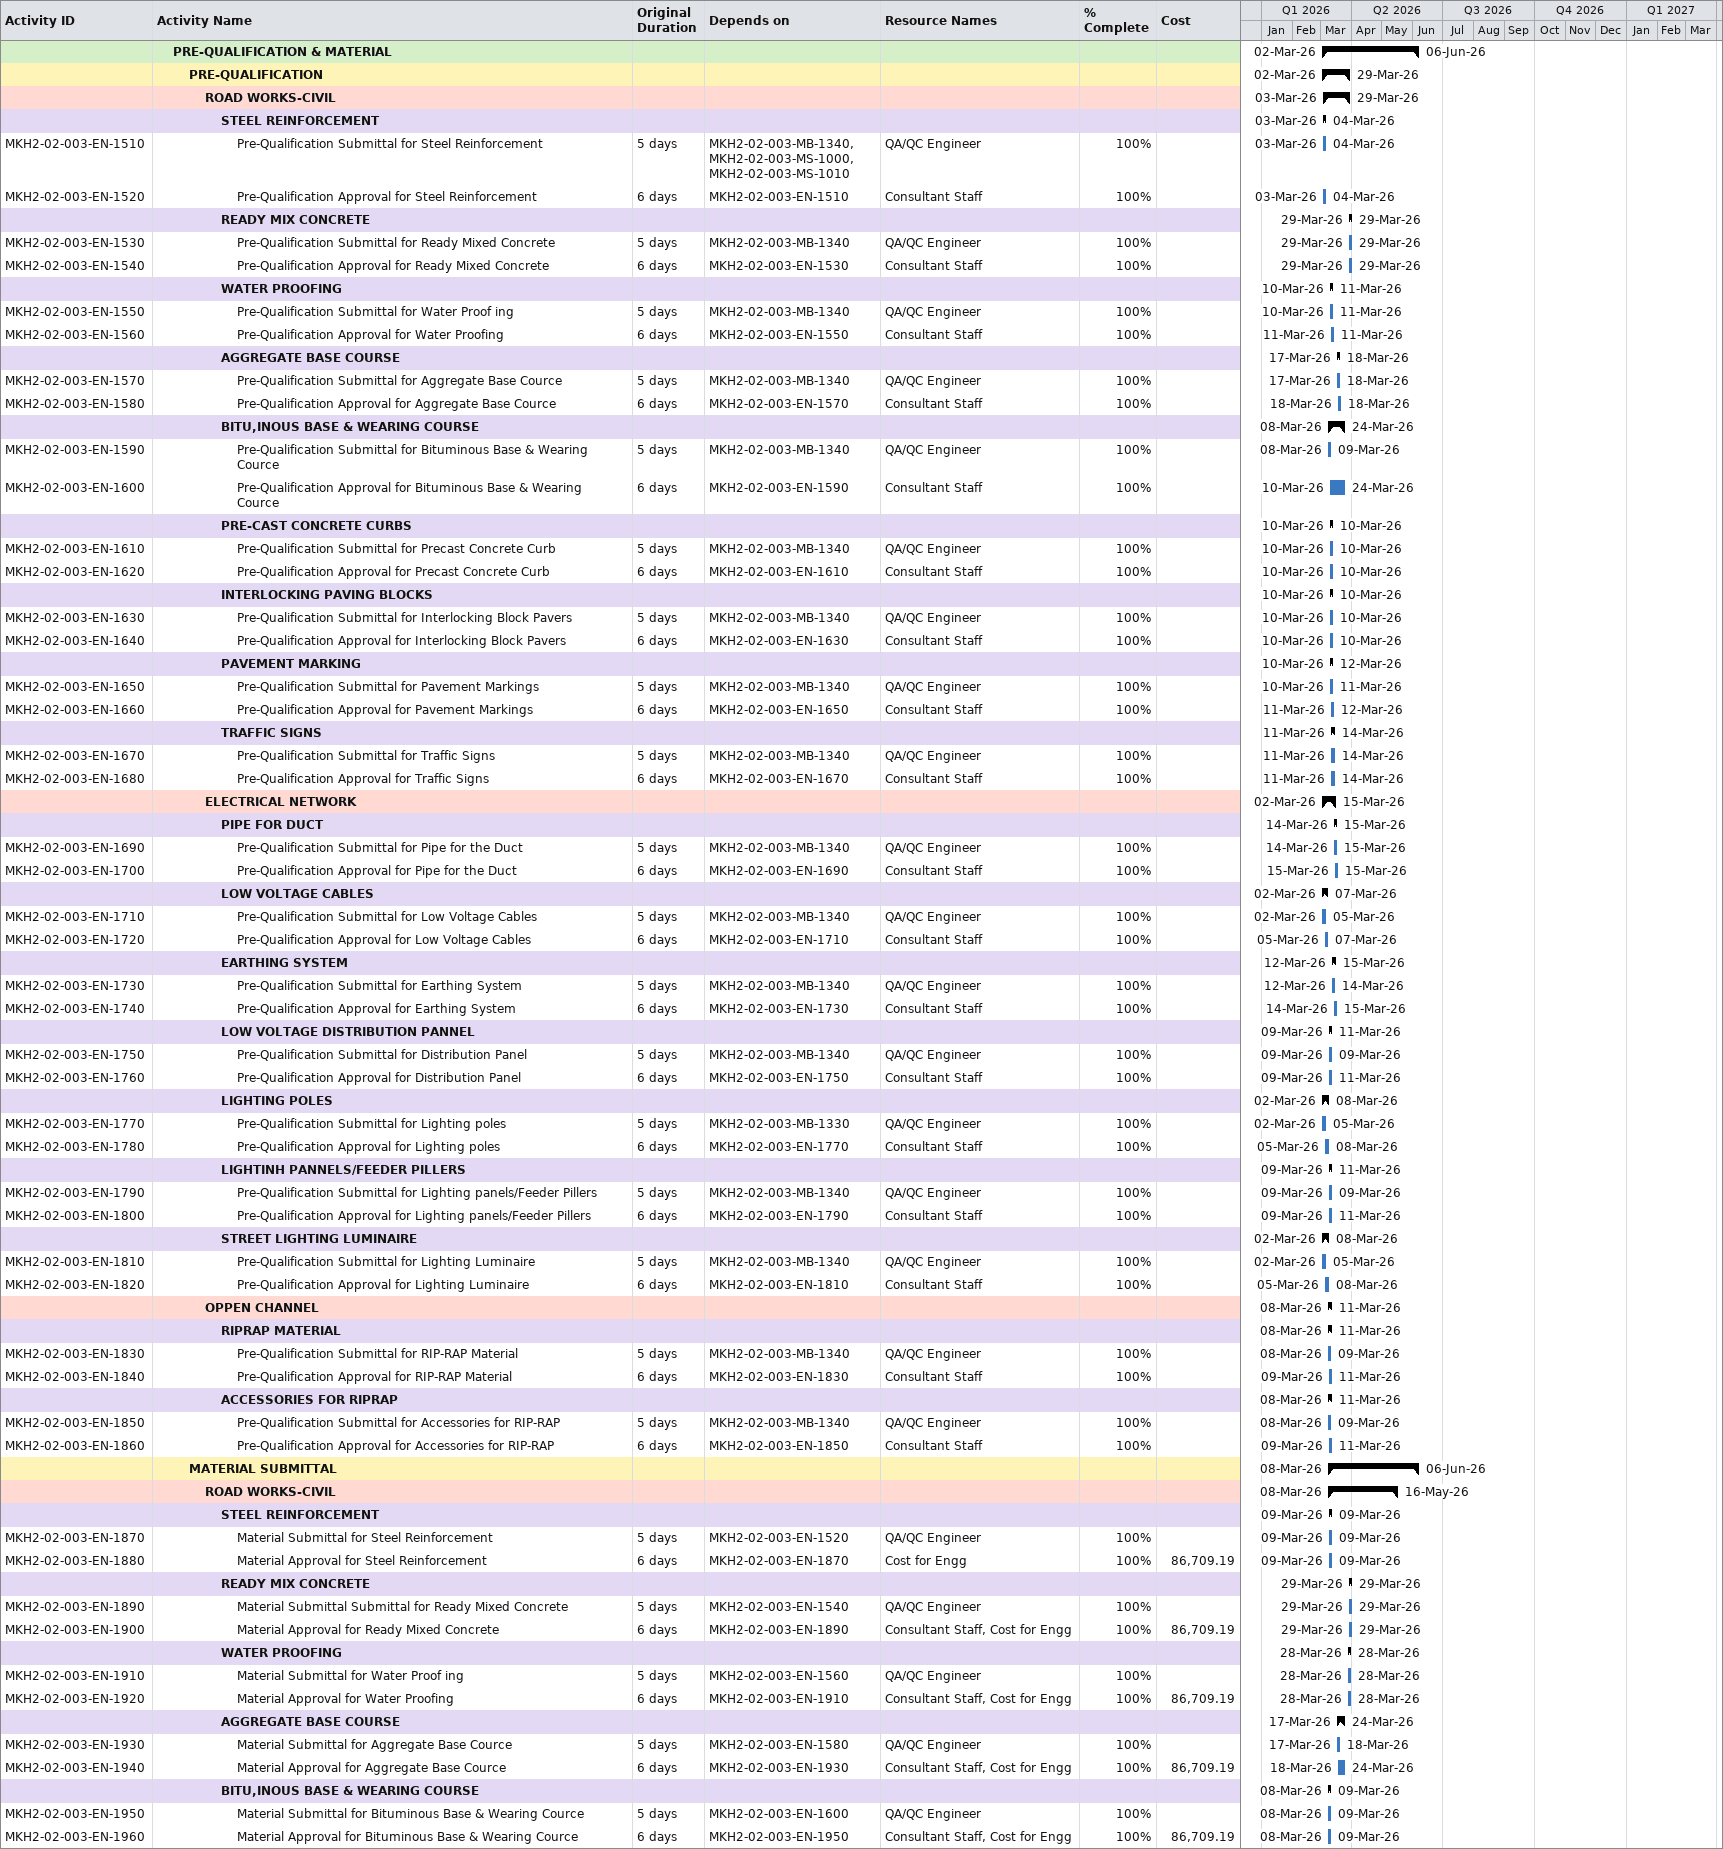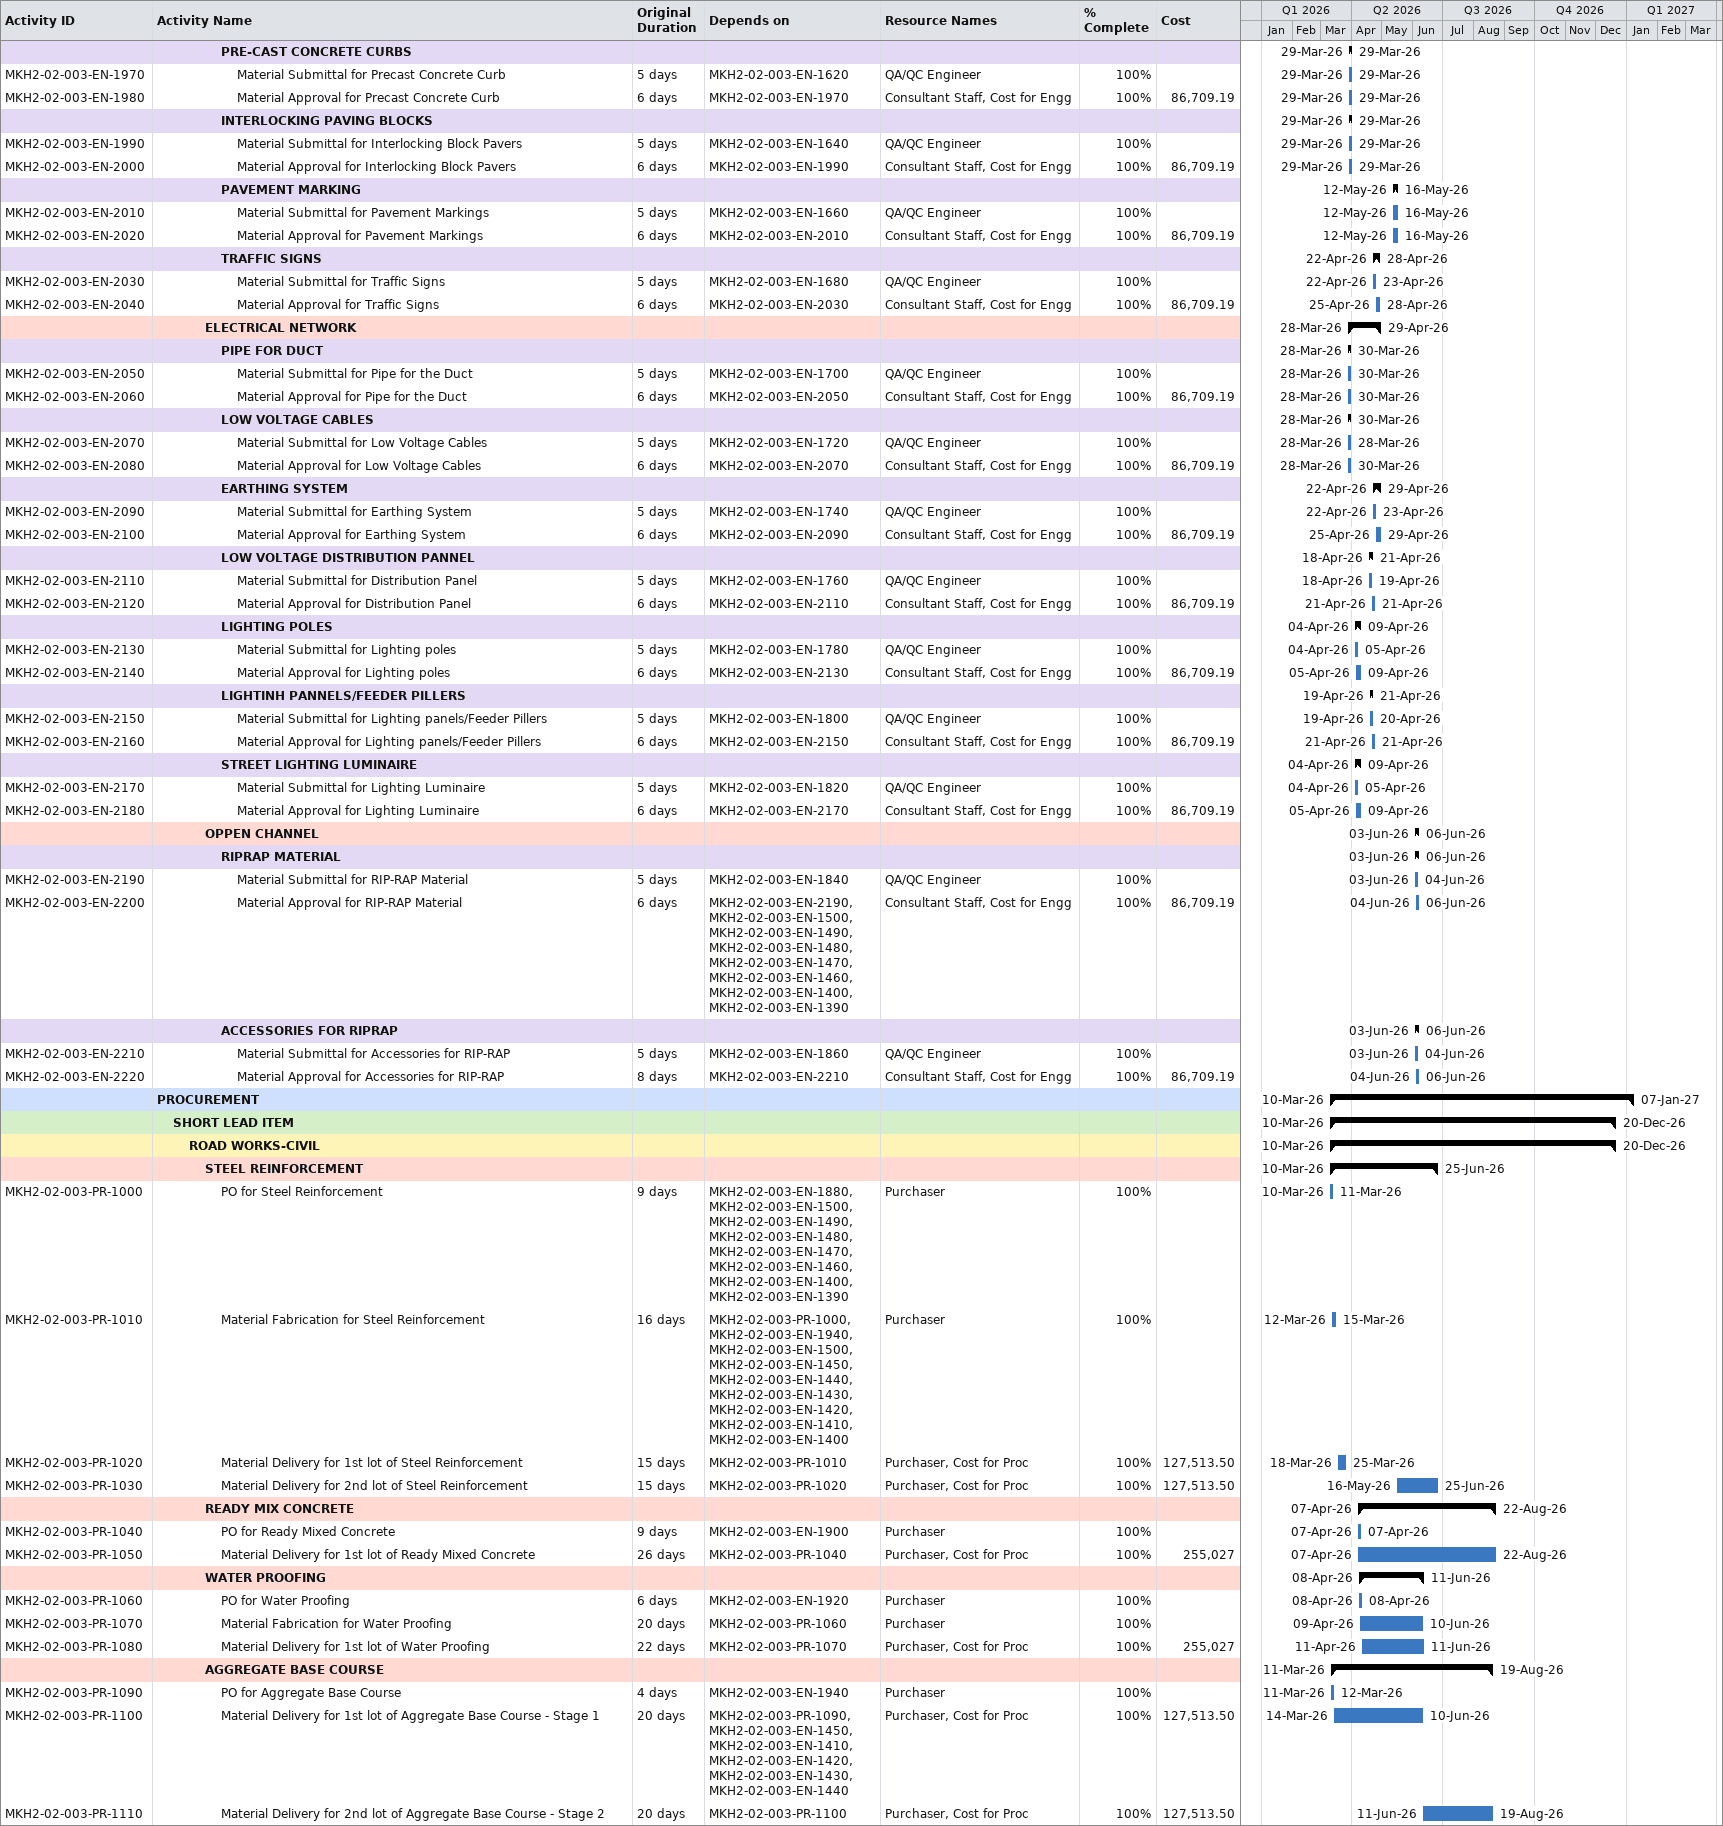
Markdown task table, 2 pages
| ID | Level | Task | Original duration | Start | Finish | Predecessors | Resources | % complete | Cost |
|---|---|---|---|---|---|---|---|---|---|
|  | 2 | **PRE-QUALIFICATION & MATERIAL** |  | 2026-03-02 | 2026-06-06 |  |  |  |  |
|  | 3 | **PRE-QUALIFICATION** |  | 2026-03-02 | 2026-03-29 |  |  |  |  |
|  | 4 | **ROAD WORKS-CIVIL** |  | 2026-03-03 | 2026-03-29 |  |  |  |  |
|  | 5 | **STEEL REINFORCEMENT** |  | 2026-03-03 | 2026-03-04 |  |  |  |  |
| MKH2-02-003-EN-1510 | 6 | Pre-Qualification Submittal for Steel Reinforcement | 5d | 2026-03-03 | 2026-03-04 | MKH2-02-003-MB-1340, MKH2-02-003-MS-1000, MKH2-02-003-MS-1010 | QA/QC Engineer | 100 |  |
| MKH2-02-003-EN-1520 | 6 | Pre-Qualification Approval for Steel Reinforcement | 6d | 2026-03-03 | 2026-03-04 | MKH2-02-003-EN-1510 | Consultant Staff | 100 |  |
|  | 5 | **READY MIX CONCRETE** |  | 2026-03-29 | 2026-03-29 |  |  |  |  |
| MKH2-02-003-EN-1530 | 6 | Pre-Qualification Submittal for Ready Mixed Concrete | 5d | 2026-03-29 | 2026-03-29 | MKH2-02-003-MB-1340 | QA/QC Engineer | 100 |  |
| MKH2-02-003-EN-1540 | 6 | Pre-Qualification Approval for Ready Mixed Concrete | 6d | 2026-03-29 | 2026-03-29 | MKH2-02-003-EN-1530 | Consultant Staff | 100 |  |
|  | 5 | **WATER PROOFING** |  | 2026-03-10 | 2026-03-11 |  |  |  |  |
| MKH2-02-003-EN-1550 | 6 | Pre-Qualification Submittal for Water Proof ing | 5d | 2026-03-10 | 2026-03-11 | MKH2-02-003-MB-1340 | QA/QC Engineer | 100 |  |
| MKH2-02-003-EN-1560 | 6 | Pre-Qualification Approval for Water Proofing | 6d | 2026-03-11 | 2026-03-11 | MKH2-02-003-EN-1550 | Consultant Staff | 100 |  |
|  | 5 | **AGGREGATE BASE COURSE** |  | 2026-03-17 | 2026-03-18 |  |  |  |  |
| MKH2-02-003-EN-1570 | 6 | Pre-Qualification Submittal for Aggregate Base Cource | 5d | 2026-03-17 | 2026-03-18 | MKH2-02-003-MB-1340 | QA/QC Engineer | 100 |  |
| MKH2-02-003-EN-1580 | 6 | Pre-Qualification Approval for Aggregate Base Cource | 6d | 2026-03-18 | 2026-03-18 | MKH2-02-003-EN-1570 | Consultant Staff | 100 |  |
|  | 5 | **BITU,INOUS BASE & WEARING COURSE** |  | 2026-03-08 | 2026-03-24 |  |  |  |  |
| MKH2-02-003-EN-1590 | 6 | Pre-Qualification Submittal for Bituminous Base & Wearing Cource | 5d | 2026-03-08 | 2026-03-09 | MKH2-02-003-MB-1340 | QA/QC Engineer | 100 |  |
| MKH2-02-003-EN-1600 | 6 | Pre-Qualification Approval for Bituminous Base & Wearing Cource | 6d | 2026-03-10 | 2026-03-24 | MKH2-02-003-EN-1590 | Consultant Staff | 100 |  |
|  | 5 | **PRE-CAST CONCRETE CURBS** |  | 2026-03-10 | 2026-03-10 |  |  |  |  |
| MKH2-02-003-EN-1610 | 6 | Pre-Qualification Submittal for Precast Concrete Curb | 5d | 2026-03-10 | 2026-03-10 | MKH2-02-003-MB-1340 | QA/QC Engineer | 100 |  |
| MKH2-02-003-EN-1620 | 6 | Pre-Qualification Approval for Precast Concrete Curb | 6d | 2026-03-10 | 2026-03-10 | MKH2-02-003-EN-1610 | Consultant Staff | 100 |  |
|  | 5 | **INTERLOCKING PAVING BLOCKS** |  | 2026-03-10 | 2026-03-10 |  |  |  |  |
| MKH2-02-003-EN-1630 | 6 | Pre-Qualification Submittal for Interlocking Block Pavers | 5d | 2026-03-10 | 2026-03-10 | MKH2-02-003-MB-1340 | QA/QC Engineer | 100 |  |
| MKH2-02-003-EN-1640 | 6 | Pre-Qualification Approval for Interlocking Block Pavers | 6d | 2026-03-10 | 2026-03-10 | MKH2-02-003-EN-1630 | Consultant Staff | 100 |  |
|  | 5 | **PAVEMENT MARKING** |  | 2026-03-10 | 2026-03-12 |  |  |  |  |
| MKH2-02-003-EN-1650 | 6 | Pre-Qualification Submittal for Pavement Markings | 5d | 2026-03-10 | 2026-03-11 | MKH2-02-003-MB-1340 | QA/QC Engineer | 100 |  |
| MKH2-02-003-EN-1660 | 6 | Pre-Qualification Approval for Pavement Markings | 6d | 2026-03-11 | 2026-03-12 | MKH2-02-003-EN-1650 | Consultant Staff | 100 |  |
|  | 5 | **TRAFFIC SIGNS** |  | 2026-03-11 | 2026-03-14 |  |  |  |  |
| MKH2-02-003-EN-1670 | 6 | Pre-Qualification Submittal for Traffic Signs | 5d | 2026-03-11 | 2026-03-14 | MKH2-02-003-MB-1340 | QA/QC Engineer | 100 |  |
| MKH2-02-003-EN-1680 | 6 | Pre-Qualification Approval for Traffic Signs | 6d | 2026-03-11 | 2026-03-14 | MKH2-02-003-EN-1670 | Consultant Staff | 100 |  |
|  | 4 | **ELECTRICAL NETWORK** |  | 2026-03-02 | 2026-03-15 |  |  |  |  |
|  | 5 | **PIPE FOR DUCT** |  | 2026-03-14 | 2026-03-15 |  |  |  |  |
| MKH2-02-003-EN-1690 | 6 | Pre-Qualification Submittal for Pipe for the Duct | 5d | 2026-03-14 | 2026-03-15 | MKH2-02-003-MB-1340 | QA/QC Engineer | 100 |  |
| MKH2-02-003-EN-1700 | 6 | Pre-Qualification Approval for Pipe for the Duct | 6d | 2026-03-15 | 2026-03-15 | MKH2-02-003-EN-1690 | Consultant Staff | 100 |  |
|  | 5 | **LOW VOLTAGE CABLES** |  | 2026-03-02 | 2026-03-07 |  |  |  |  |
| MKH2-02-003-EN-1710 | 6 | Pre-Qualification Submittal for Low Voltage Cables | 5d | 2026-03-02 | 2026-03-05 | MKH2-02-003-MB-1340 | QA/QC Engineer | 100 |  |
| MKH2-02-003-EN-1720 | 6 | Pre-Qualification Approval for Low Voltage Cables | 6d | 2026-03-05 | 2026-03-07 | MKH2-02-003-EN-1710 | Consultant Staff | 100 |  |
|  | 5 | **EARTHING SYSTEM** |  | 2026-03-12 | 2026-03-15 |  |  |  |  |
| MKH2-02-003-EN-1730 | 6 | Pre-Qualification Submittal for Earthing System | 5d | 2026-03-12 | 2026-03-14 | MKH2-02-003-MB-1340 | QA/QC Engineer | 100 |  |
| MKH2-02-003-EN-1740 | 6 | Pre-Qualification Approval for Earthing System | 6d | 2026-03-14 | 2026-03-15 | MKH2-02-003-EN-1730 | Consultant Staff | 100 |  |
|  | 5 | **LOW VOLTAGE DISTRIBUTION PANNEL** |  | 2026-03-09 | 2026-03-11 |  |  |  |  |
| MKH2-02-003-EN-1750 | 6 | Pre-Qualification Submittal for Distribution Panel | 5d | 2026-03-09 | 2026-03-09 | MKH2-02-003-MB-1340 | QA/QC Engineer | 100 |  |
| MKH2-02-003-EN-1760 | 6 | Pre-Qualification Approval for Distribution Panel | 6d | 2026-03-09 | 2026-03-11 | MKH2-02-003-EN-1750 | Consultant Staff | 100 |  |
|  | 5 | **LIGHTING POLES** |  | 2026-03-02 | 2026-03-08 |  |  |  |  |
| MKH2-02-003-EN-1770 | 6 | Pre-Qualification Submittal for Lighting poles | 5d | 2026-03-02 | 2026-03-05 | MKH2-02-003-MB-1330 | QA/QC Engineer | 100 |  |
| MKH2-02-003-EN-1780 | 6 | Pre-Qualification Approval for Lighting poles | 6d | 2026-03-05 | 2026-03-08 | MKH2-02-003-EN-1770 | Consultant Staff | 100 |  |
|  | 5 | **LIGHTINH PANNELS/FEEDER PILLERS** |  | 2026-03-09 | 2026-03-11 |  |  |  |  |
| MKH2-02-003-EN-1790 | 6 | Pre-Qualification Submittal for Lighting panels/Feeder Pillers | 5d | 2026-03-09 | 2026-03-09 | MKH2-02-003-MB-1340 | QA/QC Engineer | 100 |  |
| MKH2-02-003-EN-1800 | 6 | Pre-Qualification Approval for Lighting panels/Feeder Pillers | 6d | 2026-03-09 | 2026-03-11 | MKH2-02-003-EN-1790 | Consultant Staff | 100 |  |
|  | 5 | **STREET LIGHTING LUMINAIRE** |  | 2026-03-02 | 2026-03-08 |  |  |  |  |
| MKH2-02-003-EN-1810 | 6 | Pre-Qualification Submittal for Lighting Luminaire | 5d | 2026-03-02 | 2026-03-05 | MKH2-02-003-MB-1340 | QA/QC Engineer | 100 |  |
| MKH2-02-003-EN-1820 | 6 | Pre-Qualification Approval for Lighting Luminaire | 6d | 2026-03-05 | 2026-03-08 | MKH2-02-003-EN-1810 | Consultant Staff | 100 |  |
|  | 4 | **OPPEN CHANNEL** |  | 2026-03-08 | 2026-03-11 |  |  |  |  |
|  | 5 | **RIPRAP MATERIAL** |  | 2026-03-08 | 2026-03-11 |  |  |  |  |
| MKH2-02-003-EN-1830 | 6 | Pre-Qualification Submittal for RIP-RAP Material | 5d | 2026-03-08 | 2026-03-09 | MKH2-02-003-MB-1340 | QA/QC Engineer | 100 |  |
| MKH2-02-003-EN-1840 | 6 | Pre-Qualification Approval for RIP-RAP Material | 6d | 2026-03-09 | 2026-03-11 | MKH2-02-003-EN-1830 | Consultant Staff | 100 |  |
|  | 5 | **ACCESSORIES FOR RIPRAP** |  | 2026-03-08 | 2026-03-11 |  |  |  |  |
| MKH2-02-003-EN-1850 | 6 | Pre-Qualification Submittal for Accessories for RIP-RAP | 5d | 2026-03-08 | 2026-03-09 | MKH2-02-003-MB-1340 | QA/QC Engineer | 100 |  |
| MKH2-02-003-EN-1860 | 6 | Pre-Qualification Approval for Accessories for RIP-RAP | 6d | 2026-03-09 | 2026-03-11 | MKH2-02-003-EN-1850 | Consultant Staff | 100 |  |
|  | 3 | **MATERIAL SUBMITTAL** |  | 2026-03-08 | 2026-06-06 |  |  |  |  |
|  | 4 | **ROAD WORKS-CIVIL** |  | 2026-03-08 | 2026-05-16 |  |  |  |  |
|  | 5 | **STEEL REINFORCEMENT** |  | 2026-03-09 | 2026-03-09 |  |  |  |  |
| MKH2-02-003-EN-1870 | 6 | Material Submittal for Steel Reinforcement | 5d | 2026-03-09 | 2026-03-09 | MKH2-02-003-EN-1520 | QA/QC Engineer | 100 |  |
| MKH2-02-003-EN-1880 | 6 | Material Approval for Steel Reinforcement | 6d | 2026-03-09 | 2026-03-09 | MKH2-02-003-EN-1870 | Cost for Engg | 100 | 86709.19 |
|  | 5 | **READY MIX CONCRETE** |  | 2026-03-29 | 2026-03-29 |  |  |  |  |
| MKH2-02-003-EN-1890 | 6 | Material Submittal Submittal for Ready Mixed Concrete | 5d | 2026-03-29 | 2026-03-29 | MKH2-02-003-EN-1540 | QA/QC Engineer | 100 |  |
| MKH2-02-003-EN-1900 | 6 | Material Approval for Ready Mixed Concrete | 6d | 2026-03-29 | 2026-03-29 | MKH2-02-003-EN-1890 | Consultant Staff, Cost for Engg | 100 | 86709.19 |
|  | 5 | **WATER PROOFING** |  | 2026-03-28 | 2026-03-28 |  |  |  |  |
| MKH2-02-003-EN-1910 | 6 | Material Submittal for Water Proof ing | 5d | 2026-03-28 | 2026-03-28 | MKH2-02-003-EN-1560 | QA/QC Engineer | 100 |  |
| MKH2-02-003-EN-1920 | 6 | Material Approval for Water Proofing | 6d | 2026-03-28 | 2026-03-28 | MKH2-02-003-EN-1910 | Consultant Staff, Cost for Engg | 100 | 86709.19 |
|  | 5 | **AGGREGATE BASE COURSE** |  | 2026-03-17 | 2026-03-24 |  |  |  |  |
| MKH2-02-003-EN-1930 | 6 | Material Submittal for Aggregate Base Cource | 5d | 2026-03-17 | 2026-03-18 | MKH2-02-003-EN-1580 | QA/QC Engineer | 100 |  |
| MKH2-02-003-EN-1940 | 6 | Material Approval for Aggregate Base Cource | 6d | 2026-03-18 | 2026-03-24 | MKH2-02-003-EN-1930 | Consultant Staff, Cost for Engg | 100 | 86709.19 |
|  | 5 | **BITU,INOUS BASE & WEARING COURSE** |  | 2026-03-08 | 2026-03-09 |  |  |  |  |
| MKH2-02-003-EN-1950 | 6 | Material Submittal for Bituminous Base & Wearing Cource | 5d | 2026-03-08 | 2026-03-09 | MKH2-02-003-EN-1600 | QA/QC Engineer | 100 |  |
| MKH2-02-003-EN-1960 | 6 | Material Approval for Bituminous Base & Wearing Cource | 6d | 2026-03-08 | 2026-03-09 | MKH2-02-003-EN-1950 | Consultant Staff, Cost for Engg | 100 | 86709.19 |
|  | 5 | **PRE-CAST CONCRETE CURBS** |  | 2026-03-29 | 2026-03-29 |  |  |  |  |
| MKH2-02-003-EN-1970 | 6 | Material Submittal for Precast Concrete Curb | 5d | 2026-03-29 | 2026-03-29 | MKH2-02-003-EN-1620 | QA/QC Engineer | 100 |  |
| MKH2-02-003-EN-1980 | 6 | Material Approval for Precast Concrete Curb | 6d | 2026-03-29 | 2026-03-29 | MKH2-02-003-EN-1970 | Consultant Staff, Cost for Engg | 100 | 86709.19 |
|  | 5 | **INTERLOCKING PAVING BLOCKS** |  | 2026-03-29 | 2026-03-29 |  |  |  |  |
| MKH2-02-003-EN-1990 | 6 | Material Submittal for Interlocking Block Pavers | 5d | 2026-03-29 | 2026-03-29 | MKH2-02-003-EN-1640 | QA/QC Engineer | 100 |  |
| MKH2-02-003-EN-2000 | 6 | Material Approval for Interlocking Block Pavers | 6d | 2026-03-29 | 2026-03-29 | MKH2-02-003-EN-1990 | Consultant Staff, Cost for Engg | 100 | 86709.19 |
|  | 5 | **PAVEMENT MARKING** |  | 2026-05-12 | 2026-05-16 |  |  |  |  |
| MKH2-02-003-EN-2010 | 6 | Material Submittal for Pavement Markings | 5d | 2026-05-12 | 2026-05-16 | MKH2-02-003-EN-1660 | QA/QC Engineer | 100 |  |
| MKH2-02-003-EN-2020 | 6 | Material Approval for Pavement Markings | 6d | 2026-05-12 | 2026-05-16 | MKH2-02-003-EN-2010 | Consultant Staff, Cost for Engg | 100 | 86709.19 |
|  | 5 | **TRAFFIC SIGNS** |  | 2026-04-22 | 2026-04-28 |  |  |  |  |
| MKH2-02-003-EN-2030 | 6 | Material Submittal for Traffic Signs | 5d | 2026-04-22 | 2026-04-23 | MKH2-02-003-EN-1680 | QA/QC Engineer | 100 |  |
| MKH2-02-003-EN-2040 | 6 | Material Approval for Traffic Signs | 6d | 2026-04-25 | 2026-04-28 | MKH2-02-003-EN-2030 | Consultant Staff, Cost for Engg | 100 | 86709.19 |
|  | 4 | **ELECTRICAL NETWORK** |  | 2026-03-28 | 2026-04-29 |  |  |  |  |
|  | 5 | **PIPE FOR DUCT** |  | 2026-03-28 | 2026-03-30 |  |  |  |  |
| MKH2-02-003-EN-2050 | 6 | Material Submittal for Pipe for the Duct | 5d | 2026-03-28 | 2026-03-30 | MKH2-02-003-EN-1700 | QA/QC Engineer | 100 |  |
| MKH2-02-003-EN-2060 | 6 | Material Approval for Pipe for the Duct | 6d | 2026-03-28 | 2026-03-30 | MKH2-02-003-EN-2050 | Consultant Staff, Cost for Engg | 100 | 86709.19 |
|  | 5 | **LOW VOLTAGE CABLES** |  | 2026-03-28 | 2026-03-30 |  |  |  |  |
| MKH2-02-003-EN-2070 | 6 | Material Submittal for Low Voltage Cables | 5d | 2026-03-28 | 2026-03-28 | MKH2-02-003-EN-1720 | QA/QC Engineer | 100 |  |
| MKH2-02-003-EN-2080 | 6 | Material Approval for Low Voltage Cables | 6d | 2026-03-28 | 2026-03-30 | MKH2-02-003-EN-2070 | Consultant Staff, Cost for Engg | 100 | 86709.19 |
|  | 5 | **EARTHING SYSTEM** |  | 2026-04-22 | 2026-04-29 |  |  |  |  |
| MKH2-02-003-EN-2090 | 6 | Material Submittal for Earthing System | 5d | 2026-04-22 | 2026-04-23 | MKH2-02-003-EN-1740 | QA/QC Engineer | 100 |  |
| MKH2-02-003-EN-2100 | 6 | Material Approval for Earthing System | 6d | 2026-04-25 | 2026-04-29 | MKH2-02-003-EN-2090 | Consultant Staff, Cost for Engg | 100 | 86709.19 |
|  | 5 | **LOW VOLTAGE DISTRIBUTION PANNEL** |  | 2026-04-18 | 2026-04-21 |  |  |  |  |
| MKH2-02-003-EN-2110 | 6 | Material Submittal for Distribution Panel | 5d | 2026-04-18 | 2026-04-19 | MKH2-02-003-EN-1760 | QA/QC Engineer | 100 |  |
| MKH2-02-003-EN-2120 | 6 | Material Approval for Distribution Panel | 6d | 2026-04-21 | 2026-04-21 | MKH2-02-003-EN-2110 | Consultant Staff, Cost for Engg | 100 | 86709.19 |
|  | 5 | **LIGHTING POLES** |  | 2026-04-04 | 2026-04-09 |  |  |  |  |
| MKH2-02-003-EN-2130 | 6 | Material Submittal for Lighting poles | 5d | 2026-04-04 | 2026-04-05 | MKH2-02-003-EN-1780 | QA/QC Engineer | 100 |  |
| MKH2-02-003-EN-2140 | 6 | Material Approval for Lighting poles | 6d | 2026-04-05 | 2026-04-09 | MKH2-02-003-EN-2130 | Consultant Staff, Cost for Engg | 100 | 86709.19 |
|  | 5 | **LIGHTINH PANNELS/FEEDER PILLERS** |  | 2026-04-19 | 2026-04-21 |  |  |  |  |
| MKH2-02-003-EN-2150 | 6 | Material Submittal for Lighting panels/Feeder Pillers | 5d | 2026-04-19 | 2026-04-20 | MKH2-02-003-EN-1800 | QA/QC Engineer | 100 |  |
| MKH2-02-003-EN-2160 | 6 | Material Approval for Lighting panels/Feeder Pillers | 6d | 2026-04-21 | 2026-04-21 | MKH2-02-003-EN-2150 | Consultant Staff, Cost for Engg | 100 | 86709.19 |
|  | 5 | **STREET LIGHTING LUMINAIRE** |  | 2026-04-04 | 2026-04-09 |  |  |  |  |
| MKH2-02-003-EN-2170 | 6 | Material Submittal for Lighting Luminaire | 5d | 2026-04-04 | 2026-04-05 | MKH2-02-003-EN-1820 | QA/QC Engineer | 100 |  |
| MKH2-02-003-EN-2180 | 6 | Material Approval for Lighting Luminaire | 6d | 2026-04-05 | 2026-04-09 | MKH2-02-003-EN-2170 | Consultant Staff, Cost for Engg | 100 | 86709.19 |
|  | 4 | **OPPEN CHANNEL** |  | 2026-06-03 | 2026-06-06 |  |  |  |  |
|  | 5 | **RIPRAP MATERIAL** |  | 2026-06-03 | 2026-06-06 |  |  |  |  |
| MKH2-02-003-EN-2190 | 6 | Material Submittal for RIP-RAP Material | 5d | 2026-06-03 | 2026-06-04 | MKH2-02-003-EN-1840 | QA/QC Engineer | 100 |  |
| MKH2-02-003-EN-2200 | 6 | Material Approval for RIP-RAP Material | 6d | 2026-06-04 | 2026-06-06 | MKH2-02-003-EN-2190, MKH2-02-003-EN-1500, MKH2-02-003-EN-1490, MKH2-02-003-EN-1480, MKH2-02-003-EN-1470, MKH2-02-003-EN-1460, MKH2-02-003-EN-1400, MKH2-02-003-EN-1390 | Consultant Staff, Cost for Engg | 100 | 86709.19 |
|  | 5 | **ACCESSORIES FOR RIPRAP** |  | 2026-06-03 | 2026-06-06 |  |  |  |  |
| MKH2-02-003-EN-2210 | 6 | Material Submittal for Accessories for RIP-RAP | 5d | 2026-06-03 | 2026-06-04 | MKH2-02-003-EN-1860 | QA/QC Engineer | 100 |  |
| MKH2-02-003-EN-2220 | 6 | Material Approval for Accessories for RIP-RAP | 8d | 2026-06-04 | 2026-06-06 | MKH2-02-003-EN-2210 | Consultant Staff, Cost for Engg | 100 | 86709.19 |
|  | 1 | **PROCUREMENT** |  | 2026-03-10 | 2027-01-07 |  |  |  |  |
|  | 2 | **SHORT LEAD ITEM** |  | 2026-03-10 | 2026-12-20 |  |  |  |  |
|  | 3 | **ROAD WORKS-CIVIL** |  | 2026-03-10 | 2026-12-20 |  |  |  |  |
|  | 4 | **STEEL REINFORCEMENT** |  | 2026-03-10 | 2026-06-25 |  |  |  |  |
| MKH2-02-003-PR-1000 | 5 | PO for Steel Reinforcement | 9d | 2026-03-10 | 2026-03-11 | MKH2-02-003-EN-1880, MKH2-02-003-EN-1500, MKH2-02-003-EN-1490, MKH2-02-003-EN-1480, MKH2-02-003-EN-1470, MKH2-02-003-EN-1460, MKH2-02-003-EN-1400, MKH2-02-003-EN-1390 | Purchaser | 100 |  |
| MKH2-02-003-PR-1010 | 5 | Material Fabrication for Steel Reinforcement | 16d | 2026-03-12 | 2026-03-15 | MKH2-02-003-PR-1000, MKH2-02-003-EN-1940, MKH2-02-003-EN-1500, MKH2-02-003-EN-1450, MKH2-02-003-EN-1440, MKH2-02-003-EN-1430, MKH2-02-003-EN-1420, MKH2-02-003-EN-1410, MKH2-02-003-EN-1400 | Purchaser | 100 |  |
| MKH2-02-003-PR-1020 | 5 | Material Delivery for 1st lot of Steel Reinforcement | 15d | 2026-03-18 | 2026-03-25 | MKH2-02-003-PR-1010 | Purchaser, Cost for Proc | 100 | 127513.50 |
| MKH2-02-003-PR-1030 | 5 | Material Delivery for 2nd lot of Steel Reinforcement | 15d | 2026-05-16 | 2026-06-25 | MKH2-02-003-PR-1020 | Purchaser, Cost for Proc | 100 | 127513.50 |
|  | 4 | **READY MIX CONCRETE** |  | 2026-04-07 | 2026-08-22 |  |  |  |  |
| MKH2-02-003-PR-1040 | 5 | PO for Ready Mixed Concrete | 9d | 2026-04-07 | 2026-04-07 | MKH2-02-003-EN-1900 | Purchaser | 100 |  |
| MKH2-02-003-PR-1050 | 5 | Material Delivery for 1st lot of Ready Mixed Concrete | 26d | 2026-04-07 | 2026-08-22 | MKH2-02-003-PR-1040 | Purchaser, Cost for Proc | 100 | 255027 |
|  | 4 | **WATER PROOFING** |  | 2026-04-08 | 2026-06-11 |  |  |  |  |
| MKH2-02-003-PR-1060 | 5 | PO for Water Proofing | 6d | 2026-04-08 | 2026-04-08 | MKH2-02-003-EN-1920 | Purchaser | 100 |  |
| MKH2-02-003-PR-1070 | 5 | Material Fabrication for Water Proofing | 20d | 2026-04-09 | 2026-06-10 | MKH2-02-003-PR-1060 | Purchaser | 100 |  |
| MKH2-02-003-PR-1080 | 5 | Material Delivery for 1st lot of Water Proofing | 22d | 2026-04-11 | 2026-06-11 | MKH2-02-003-PR-1070 | Purchaser, Cost for Proc | 100 | 255027 |
|  | 4 | **AGGREGATE BASE COURSE** |  | 2026-03-11 | 2026-08-19 |  |  |  |  |
| MKH2-02-003-PR-1090 | 5 | PO for Aggregate Base Course | 4d | 2026-03-11 | 2026-03-12 | MKH2-02-003-EN-1940 | Purchaser | 100 |  |
| MKH2-02-003-PR-1100 | 5 | Material Delivery for 1st lot of Aggregate Base Course - Stage 1 | 20d | 2026-03-14 | 2026-06-10 | MKH2-02-003-PR-1090, MKH2-02-003-EN-1450, MKH2-02-003-EN-1410, MKH2-02-003-EN-1420, MKH2-02-003-EN-1430, MKH2-02-003-EN-1440 | Purchaser, Cost for Proc | 100 | 127513.50 |
| MKH2-02-003-PR-1110 | 5 | Material Delivery for 2nd lot of Aggregate Base Course - Stage 2 | 20d | 2026-06-11 | 2026-08-19 | MKH2-02-003-PR-1100 | Purchaser, Cost for Proc | 100 | 127513.50 |
